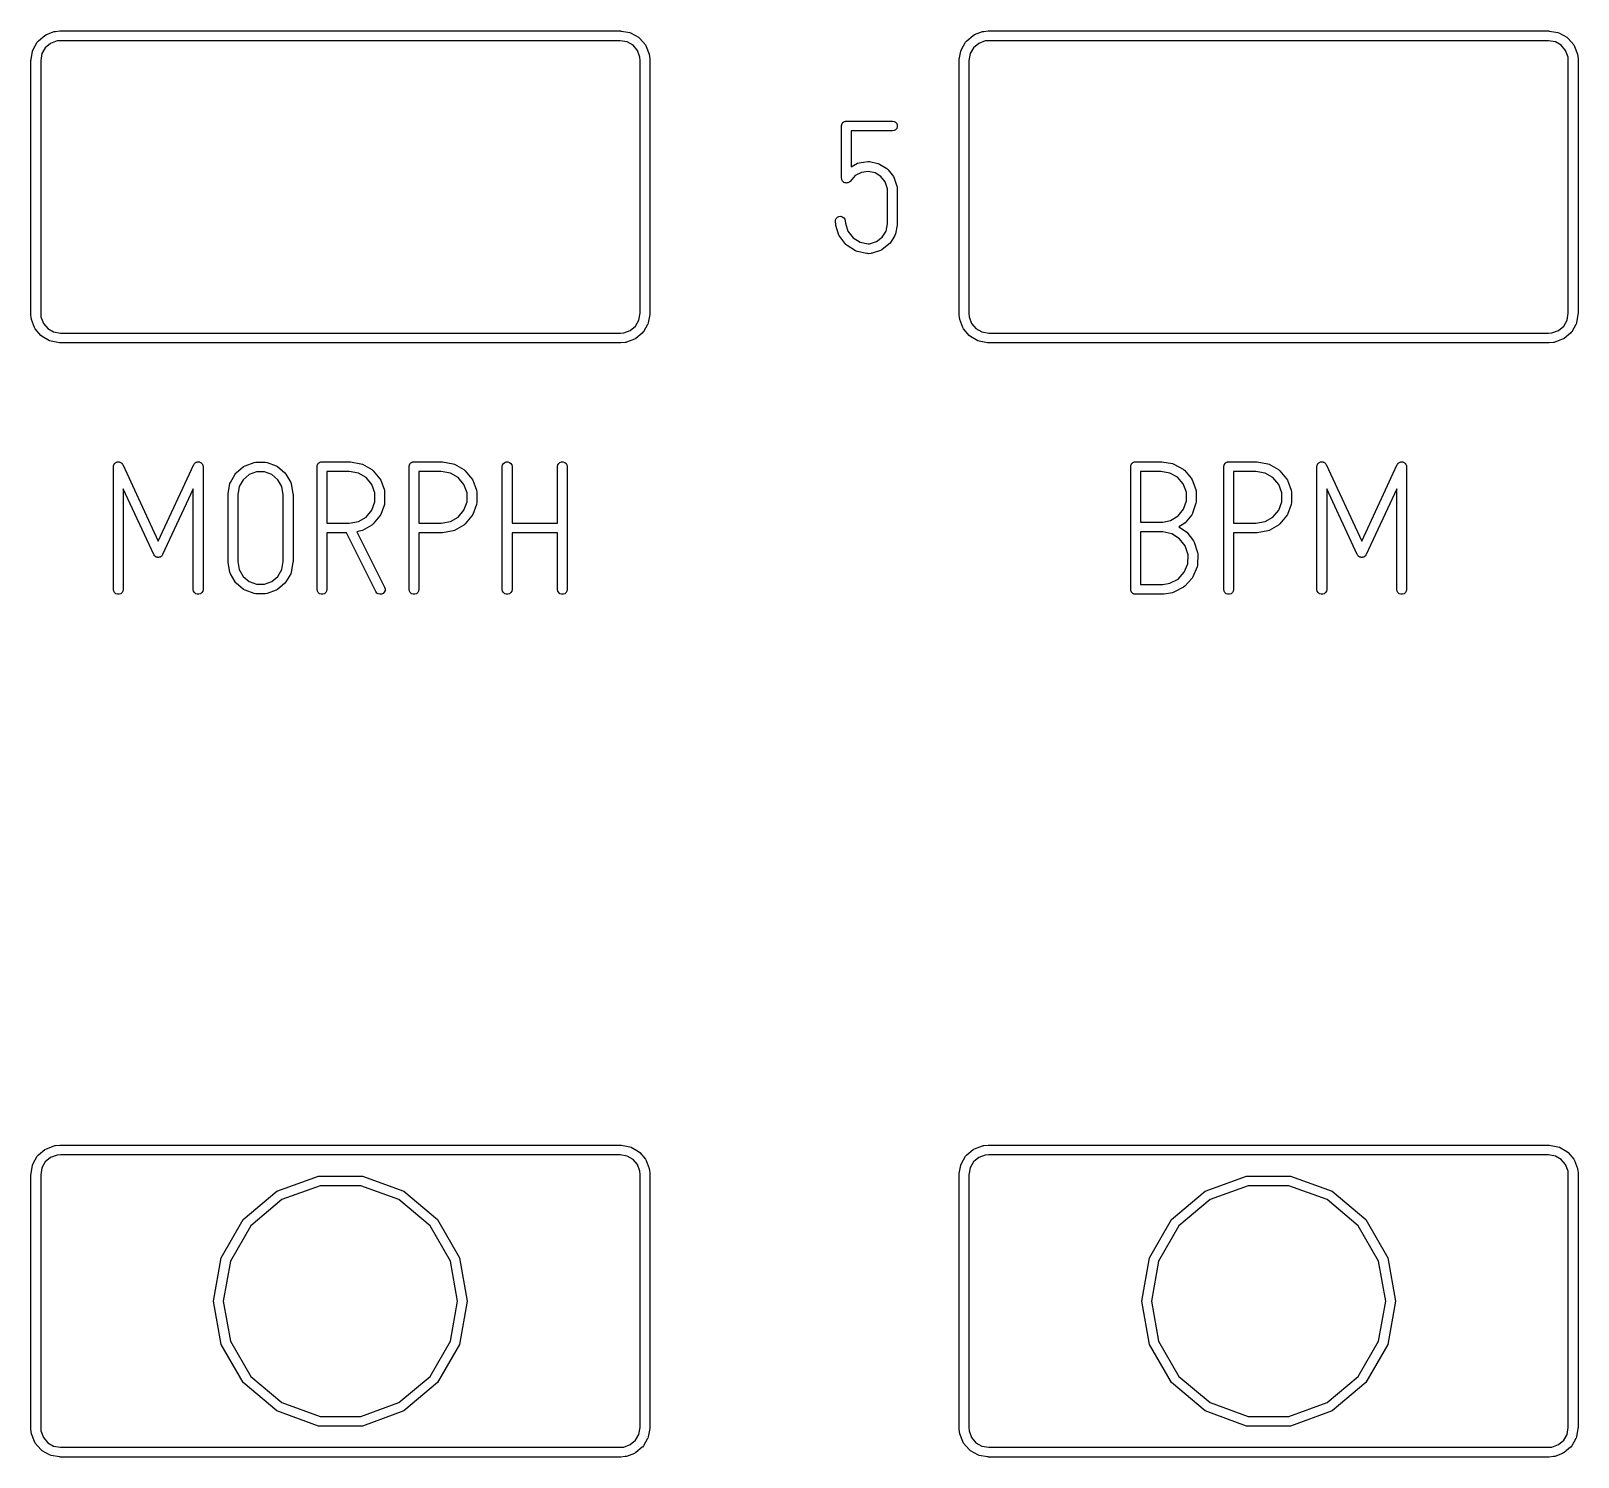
# Model space of a CAD drawing. Extents: x 10 to 493, y -203 to -71.
# Drawn here: x 353.06 to 384.81, y -167.03 to -137.77 of the extents above; entities that cross this region are included whole.
import ezdxf

# ---------------------------------------------------------------- set-up
doc = ezdxf.new("R2010")
doc.units = 0
doc.header["$MEASUREMENT"] = 0
doc.layers.add('BLACK', color=7, linetype='CONTINUOUS')

msp = doc.modelspace()

# ---------------------------------------------------------------- linework, layer by layer
at = {"layer": 'Black'}
for p, q in [((353.376, -137.843), (353.539, -137.784)), ((353.539, -137.784), (353.552, -137.781)), ((353.552, -137.781), (353.564, -137.778)), ((353.564, -137.778), (353.651, -137.77)), ((353.651, -137.77), (353.656, -137.771)), ((353.656, -137.771), (353.66, -137.77)), ((353.66, -137.77), (365.16, -137.77)), ((365.16, -137.77), (365.169, -137.772)), ((365.169, -137.772), (365.177, -137.772)), ((365.177, -137.772), (365.348, -137.802)), ((372.426, -137.843), (372.589, -137.784)), ((372.589, -137.784), (372.602, -137.781)), ((372.602, -137.781), (372.614, -137.778)), ((372.614, -137.778), (372.701, -137.77)), ((372.701, -137.77), (372.706, -137.771)), ((372.706, -137.771), (372.71, -137.77)), ((372.71, -137.77), (384.21, -137.77)), ((384.21, -137.77), (384.219, -137.772)), ((384.219, -137.772), (384.227, -137.772)), ((384.227, -137.772), (384.398, -137.802)), ((353.104, -138.149), (353.19, -137.999)), ((353.19, -137.999), (353.213, -137.972)), ((353.213, -137.972), (353.346, -137.86)), ((353.346, -137.86), (353.376, -137.843)), ((353.461, -138.025), (353.355, -138.114)), ((353.595, -137.976), (353.461, -138.025)), ((353.664, -137.97), (353.595, -137.976)), ((365.151, -137.97), (353.664, -137.97)), ((365.296, -137.996), (365.151, -137.97)), ((365.416, -138.065), (365.296, -137.996)), ((365.348, -137.802), (365.381, -137.814)), ((365.381, -137.814), (365.531, -137.9)), ((365.505, -138.171), (365.416, -138.065)), ((365.531, -137.9), (365.558, -137.923)), ((365.558, -137.923), (365.67, -138.056)), ((365.67, -138.056), (365.687, -138.086)), ((365.687, -138.086), (365.746, -138.249)), ((372.154, -138.149), (372.24, -137.999)), ((372.24, -137.999), (372.263, -137.972)), ((372.263, -137.972), (372.396, -137.86)), ((372.396, -137.86), (372.426, -137.843)), ((372.511, -138.025), (372.405, -138.114)), ((372.645, -137.976), (372.511, -138.025)), ((372.714, -137.97), (372.645, -137.976)), ((384.201, -137.97), (372.714, -137.97)), ((384.346, -137.996), (384.201, -137.97)), ((384.466, -138.065), (384.346, -137.996)), ((384.398, -137.802), (384.431, -137.814)), ((384.431, -137.814), (384.581, -137.9)), ((384.555, -138.171), (384.466, -138.065)), ((384.581, -137.9), (384.608, -137.923)), ((384.608, -137.923), (384.72, -138.056)), ((384.72, -138.056), (384.737, -138.086)), ((384.737, -138.086), (384.796, -138.249)), ((353.06, -138.37), (353.062, -138.361)), ((353.06, -143.57), (353.06, -138.37)), ((353.062, -138.353), (353.092, -138.182)), ((353.062, -138.361), (353.062, -138.353)), ((353.092, -138.182), (353.104, -138.149)), ((353.286, -138.234), (353.26, -138.379)), ((353.26, -138.379), (353.26, -143.566)), ((353.355, -138.114), (353.286, -138.234)), ((365.554, -138.305), (365.505, -138.171)), ((365.56, -138.374), (365.554, -138.305)), ((365.56, -143.561), (365.56, -138.374)), ((365.746, -138.249), (365.749, -138.262)), ((365.749, -138.262), (365.752, -138.274)), ((365.752, -138.274), (365.76, -138.361)), ((365.76, -138.361), (365.759, -138.366)), ((365.759, -138.366), (365.76, -138.37)), ((365.76, -138.37), (365.76, -143.57)), ((372.11, -138.37), (372.112, -138.361)), ((372.11, -143.57), (372.11, -138.37)), ((372.112, -138.353), (372.142, -138.182)), ((372.112, -138.361), (372.112, -138.353)), ((372.142, -138.182), (372.154, -138.149)), ((372.336, -138.234), (372.31, -138.379)), ((372.31, -138.379), (372.31, -143.566)), ((372.405, -138.114), (372.336, -138.234)), ((384.604, -138.305), (384.555, -138.171)), ((384.61, -138.374), (384.604, -138.305)), ((384.61, -143.561), (384.61, -138.374)), ((384.796, -138.249), (384.799, -138.262)), ((384.799, -138.262), (384.802, -138.274)), ((384.802, -138.274), (384.81, -138.361)), ((384.81, -138.361), (384.809, -138.366)), ((384.809, -138.366), (384.81, -138.37)), ((384.81, -138.37), (384.81, -143.57)), ((369.697, -139.703), (369.7, -139.694)), ((369.7, -139.694), (369.701, -139.686)), ((369.701, -139.686), (369.705, -139.678)), ((369.705, -139.678), (369.708, -139.67)), ((369.708, -139.67), (369.714, -139.663)), ((369.714, -139.663), (369.718, -139.656)), ((369.718, -139.656), (369.725, -139.65)), ((369.725, -139.65), (369.731, -139.643)), ((369.731, -139.643), (369.738, -139.639)), ((369.738, -139.639), (369.745, -139.633)), ((369.745, -139.633), (369.753, -139.63)), ((369.753, -139.63), (369.761, -139.626)), ((369.761, -139.626), (369.769, -139.625)), ((369.769, -139.625), (369.778, -139.622)), ((369.778, -139.622), (369.786, -139.622)), ((369.786, -139.622), (369.795, -139.62)), ((369.795, -139.62), (370.74, -139.62)), ((370.74, -139.62), (370.774, -139.626)), ((370.774, -139.626), (370.804, -139.643)), ((370.804, -139.643), (370.827, -139.67)), ((370.827, -139.67), (370.838, -139.703)), ((369.695, -139.72), (369.697, -139.711)), ((369.695, -140.791), (369.695, -139.72)), ((369.697, -139.711), (369.697, -139.703)), ((370.74, -139.82), (369.895, -139.82)), ((369.895, -139.82), (369.895, -140.555)), ((370.774, -139.814), (370.74, -139.82)), ((370.804, -139.797), (370.774, -139.814)), ((370.827, -139.77), (370.804, -139.797)), ((370.838, -139.737), (370.827, -139.77)), ((370.838, -139.703), (370.838, -139.737)), ((369.895, -140.555), (370.023, -140.486)), ((370.023, -140.486), (370.056, -140.476)), ((370.056, -140.476), (370.232, -140.45)), ((370.243, -140.651), (370.102, -140.671)), ((370.232, -140.45), (370.266, -140.451)), ((370.383, -140.68), (370.243, -140.651)), ((370.266, -140.451), (370.267, -140.451)), ((370.267, -140.451), (370.441, -140.488)), ((370.441, -140.488), (370.45, -140.491)), ((370.45, -140.491), (370.473, -140.501)), ((370.473, -140.501), (370.624, -140.595)), ((370.624, -140.595), (370.65, -140.618)), ((370.65, -140.618), (370.76, -140.758)), ((369.698, -140.806), (369.695, -140.791)), ((369.7, -140.822), (369.698, -140.806)), ((369.701, -140.824), (369.7, -140.822)), ((369.701, -140.825), (369.701, -140.824)), ((369.709, -140.839), (369.701, -140.825)), ((369.716, -140.853), (369.709, -140.839)), ((369.718, -140.854), (369.716, -140.853)), ((369.718, -140.855), (369.718, -140.854)), ((369.73, -140.865), (369.718, -140.855)), ((369.742, -140.876), (369.73, -140.865)), ((369.744, -140.877), (369.742, -140.876)), ((369.745, -140.878), (369.744, -140.877)), ((369.76, -140.883), (369.745, -140.878)), ((369.774, -140.889), (369.76, -140.883)), ((369.776, -140.889), (369.774, -140.889)), ((369.778, -140.889), (369.776, -140.889)), ((369.793, -140.889), (369.778, -140.889)), ((369.809, -140.89), (369.793, -140.889)), ((369.811, -140.889), (369.809, -140.89)), ((369.812, -140.889), (369.811, -140.889)), ((369.827, -140.884), (369.812, -140.889)), ((369.842, -140.879), (369.827, -140.884)), ((369.843, -140.878), (369.842, -140.879)), ((369.845, -140.878), (369.843, -140.878)), ((369.857, -140.867), (369.845, -140.878)), ((369.87, -140.858), (369.857, -140.867)), ((369.976, -140.738), (369.87, -140.858)), ((370.102, -140.671), (369.976, -140.738)), ((370.504, -140.755), (370.383, -140.68)), ((370.592, -140.867), (370.504, -140.755)), ((370.637, -141.006), (370.592, -140.867)), ((370.76, -140.758), (370.776, -140.788)), ((370.776, -140.788), (370.776, -140.788)), ((370.776, -140.788), (370.832, -140.957)), ((370.832, -140.957), (370.834, -140.971)), ((370.64, -141.108), (370.637, -141.006)), ((370.64, -141.725), (370.64, -141.108)), ((370.834, -140.971), (370.837, -140.986)), ((370.837, -140.986), (370.84, -141.103)), ((370.84, -141.103), (370.84, -141.105)), ((370.84, -141.105), (370.84, -141.106)), ((370.84, -141.106), (370.84, -141.736)), ((369.587, -141.616), (369.612, -141.591)), ((369.612, -141.591), (369.643, -141.576)), ((369.643, -141.576), (369.678, -141.573)), ((369.678, -141.573), (369.711, -141.582)), ((369.711, -141.582), (369.74, -141.602)), ((369.74, -141.602), (369.76, -141.631)), ((369.569, -141.682), (369.572, -141.647)), ((369.575, -141.743), (369.569, -141.682)), ((369.572, -141.647), (369.587, -141.616)), ((369.578, -141.754), (369.575, -141.743)), ((369.579, -141.765), (369.578, -141.754)), ((369.642, -141.959), (369.579, -141.765)), ((369.76, -141.631), (369.769, -141.664)), ((369.769, -141.664), (369.773, -141.714)), ((369.773, -141.714), (369.827, -141.881)), ((369.827, -141.881), (369.931, -142.014)), ((370.53, -142), (370.608, -141.876)), ((370.608, -141.876), (370.64, -141.725)), ((370.838, -141.757), (370.8, -141.935)), ((370.84, -141.736), (370.838, -141.746)), ((370.838, -141.746), (370.838, -141.757)), ((369.659, -141.99), (369.642, -141.959)), ((369.784, -142.151), (369.659, -141.99)), ((369.795, -142.16), (369.784, -142.151)), ((369.81, -142.174), (369.795, -142.16)), ((369.983, -142.282), (369.81, -142.174)), ((369.931, -142.014), (370.074, -142.103)), ((370.074, -142.103), (370.242, -142.139)), ((370.242, -142.139), (370.27, -142.137)), ((370.27, -142.137), (370.415, -142.09)), ((370.415, -142.09), (370.53, -142)), ((370.667, -142.146), (370.524, -142.258)), ((370.69, -142.121), (370.667, -142.146)), ((370.787, -141.967), (370.69, -142.121)), ((370.788, -141.964), (370.787, -141.967)), ((370.8, -141.935), (370.788, -141.964)), ((370.015, -142.295), (369.983, -142.282)), ((370.215, -142.338), (370.015, -142.295)), ((370.23, -142.338), (370.215, -142.338)), ((370.245, -142.34), (370.23, -142.338)), ((370.298, -142.335), (370.245, -142.34)), ((370.309, -142.332), (370.298, -142.335)), ((370.321, -142.33), (370.309, -142.332)), ((370.493, -142.274), (370.321, -142.33)), ((370.51, -142.266), (370.493, -142.274)), ((370.524, -142.258), (370.51, -142.266)), ((353.061, -143.574), (353.06, -143.57)), ((353.06, -143.579), (353.061, -143.574)), ((353.068, -143.666), (353.06, -143.579)), ((353.071, -143.678), (353.068, -143.666)), ((353.074, -143.691), (353.071, -143.678)), ((353.133, -143.854), (353.074, -143.691)), ((353.26, -143.566), (353.266, -143.635)), ((353.266, -143.635), (353.315, -143.769)), ((353.315, -143.769), (353.404, -143.875)), ((365.359, -143.915), (365.465, -143.826)), ((365.465, -143.826), (365.534, -143.706)), ((365.534, -143.706), (365.56, -143.561)), ((365.716, -143.791), (365.63, -143.941)), ((365.718, -143.786), (365.716, -143.791)), ((365.728, -143.758), (365.718, -143.786)), ((365.758, -143.587), (365.728, -143.758)), ((365.76, -143.57), (365.758, -143.579)), ((365.758, -143.579), (365.758, -143.587)), ((372.111, -143.574), (372.11, -143.57)), ((372.11, -143.579), (372.111, -143.574)), ((372.118, -143.666), (372.11, -143.579)), ((372.121, -143.678), (372.118, -143.666)), ((372.124, -143.691), (372.121, -143.678)), ((372.183, -143.854), (372.124, -143.691)), ((372.31, -143.566), (372.316, -143.635)), ((372.316, -143.635), (372.365, -143.769)), ((372.365, -143.769), (372.454, -143.875)), ((384.409, -143.915), (384.515, -143.826)), ((384.515, -143.826), (384.584, -143.706)), ((384.584, -143.706), (384.61, -143.561)), ((384.766, -143.791), (384.68, -143.941)), ((384.768, -143.786), (384.766, -143.791)), ((384.778, -143.758), (384.768, -143.786)), ((384.808, -143.587), (384.778, -143.758)), ((384.81, -143.57), (384.808, -143.579)), ((384.808, -143.579), (384.808, -143.587)), ((353.15, -143.884), (353.133, -143.854)), ((353.262, -144.017), (353.15, -143.884)), ((353.289, -144.04), (353.262, -144.017)), ((353.439, -144.126), (353.289, -144.04)), ((353.404, -143.875), (353.524, -143.944)), ((353.472, -144.138), (353.439, -144.126)), ((353.643, -144.168), (353.472, -144.138)), ((353.524, -143.944), (353.669, -143.97)), ((353.669, -143.97), (365.156, -143.97)), ((365.156, -143.97), (365.225, -143.964)), ((365.225, -143.964), (365.359, -143.915)), ((365.444, -144.097), (365.281, -144.156)), ((365.461, -144.087), (365.444, -144.097)), ((365.474, -144.08), (365.461, -144.087)), ((365.607, -143.968), (365.474, -144.08)), ((365.62, -143.953), (365.607, -143.968)), ((365.63, -143.941), (365.62, -143.953)), ((372.2, -143.884), (372.183, -143.854)), ((372.312, -144.017), (372.2, -143.884)), ((372.339, -144.04), (372.312, -144.017)), ((372.489, -144.126), (372.339, -144.04)), ((372.454, -143.875), (372.574, -143.944)), ((372.522, -144.138), (372.489, -144.126)), ((372.693, -144.168), (372.522, -144.138)), ((372.574, -143.944), (372.719, -143.97)), ((372.719, -143.97), (384.206, -143.97)), ((384.206, -143.97), (384.275, -143.964)), ((384.275, -143.964), (384.409, -143.915)), ((384.494, -144.097), (384.331, -144.156)), ((384.511, -144.087), (384.494, -144.097)), ((384.524, -144.08), (384.511, -144.087)), ((384.657, -143.968), (384.524, -144.08)), ((384.67, -143.953), (384.657, -143.968)), ((384.68, -143.941), (384.67, -143.953)), ((353.651, -144.168), (353.643, -144.168)), ((353.66, -144.17), (353.651, -144.168)), ((365.16, -144.17), (353.66, -144.17)), ((365.164, -144.169), (365.16, -144.17)), ((365.169, -144.17), (365.164, -144.169)), ((365.256, -144.162), (365.169, -144.17)), ((365.268, -144.159), (365.256, -144.162)), ((365.281, -144.156), (365.268, -144.159)), ((372.701, -144.168), (372.693, -144.168)), ((372.71, -144.17), (372.701, -144.168)), ((384.21, -144.17), (372.71, -144.17)), ((384.214, -144.169), (384.21, -144.17)), ((384.219, -144.17), (384.214, -144.169)), ((384.306, -144.162), (384.219, -144.17)), ((384.318, -144.159), (384.306, -144.162)), ((384.331, -144.156), (384.318, -144.159)), ((354.755, -146.696), (354.756, -146.683)), ((354.756, -146.683), (354.758, -146.679)), ((354.758, -146.679), (354.759, -146.675)), ((354.759, -146.675), (354.766, -146.663)), ((354.766, -146.663), (354.771, -146.652)), ((354.771, -146.652), (354.774, -146.648)), ((354.774, -146.648), (354.776, -146.645)), ((354.776, -146.645), (354.786, -146.636)), ((354.786, -146.636), (354.796, -146.627)), ((354.796, -146.627), (354.8, -146.625)), ((354.8, -146.625), (354.803, -146.622)), ((354.803, -146.622), (354.815, -146.618)), ((354.815, -146.618), (354.827, -146.612)), ((354.827, -146.612), (354.832, -146.612)), ((354.832, -146.612), (354.836, -146.611)), ((354.836, -146.611), (354.849, -146.611)), ((354.849, -146.611), (354.862, -146.609)), ((354.862, -146.609), (354.866, -146.611)), ((354.866, -146.611), (354.87, -146.611)), ((354.87, -146.611), (354.883, -146.615)), ((354.883, -146.615), (354.895, -146.618)), ((354.895, -146.618), (354.899, -146.621)), ((354.899, -146.621), (354.903, -146.622)), ((354.903, -146.622), (354.913, -146.631)), ((354.913, -146.631), (354.924, -146.638)), ((354.924, -146.638), (354.926, -146.642)), ((354.926, -146.642), (354.93, -146.645)), ((354.93, -146.645), (354.936, -146.656)), ((354.936, -146.656), (354.944, -146.667)), ((354.944, -146.667), (355.672, -148.236)), ((355.672, -148.236), (356.4, -146.667)), ((356.4, -146.667), (356.408, -146.656)), ((356.408, -146.656), (356.414, -146.645)), ((356.414, -146.645), (356.418, -146.642)), ((356.418, -146.642), (356.42, -146.638)), ((356.42, -146.638), (356.431, -146.631)), ((356.431, -146.631), (356.441, -146.622)), ((356.441, -146.622), (356.445, -146.621)), ((356.445, -146.621), (356.449, -146.618)), ((356.449, -146.618), (356.461, -146.615)), ((356.461, -146.615), (356.474, -146.611)), ((356.474, -146.611), (356.478, -146.611)), ((356.478, -146.611), (356.482, -146.609)), ((356.482, -146.609), (356.495, -146.611)), ((356.495, -146.611), (356.508, -146.611)), ((356.508, -146.611), (356.512, -146.612)), ((356.512, -146.612), (356.517, -146.612)), ((356.517, -146.612), (356.529, -146.618)), ((356.529, -146.618), (356.541, -146.622)), ((356.541, -146.622), (356.544, -146.625)), ((356.544, -146.625), (356.548, -146.627)), ((356.548, -146.627), (356.558, -146.636)), ((356.558, -146.636), (356.568, -146.645)), ((356.568, -146.645), (356.57, -146.648)), ((356.57, -146.648), (356.573, -146.652)), ((356.573, -146.652), (356.578, -146.663)), ((356.578, -146.663), (356.585, -146.675)), ((356.585, -146.675), (356.586, -146.679)), ((356.586, -146.679), (356.588, -146.683)), ((356.588, -146.683), (356.589, -146.696)), ((357.454, -146.691), (357.639, -146.624)), ((357.639, -146.624), (357.674, -146.618)), ((357.674, -146.618), (357.87, -146.618)), ((357.87, -146.618), (357.905, -146.624)), ((357.905, -146.624), (358.09, -146.691)), ((358.934, -146.692), (358.937, -146.683)), ((358.937, -146.683), (358.938, -146.675)), ((358.938, -146.675), (358.942, -146.667)), ((358.942, -146.667), (358.945, -146.659)), ((358.945, -146.659), (358.951, -146.652)), ((358.951, -146.652), (358.955, -146.645)), ((358.955, -146.645), (358.962, -146.639)), ((358.962, -146.639), (358.968, -146.632)), ((358.968, -146.632), (358.975, -146.628)), ((358.975, -146.628), (358.982, -146.622)), ((358.982, -146.622), (358.99, -146.619)), ((358.99, -146.619), (358.998, -146.615)), ((358.998, -146.615), (359.006, -146.614)), ((359.006, -146.614), (359.015, -146.611)), ((359.015, -146.611), (359.023, -146.611)), ((359.023, -146.611), (359.032, -146.609)), ((359.032, -146.609), (359.599, -146.609)), ((359.599, -146.609), (359.608, -146.611)), ((359.608, -146.611), (359.616, -146.611)), ((359.616, -146.611), (359.832, -146.649)), ((359.832, -146.649), (359.864, -146.66)), ((359.864, -146.66), (360.054, -146.77)), ((360.824, -146.692), (360.827, -146.683)), ((360.827, -146.683), (360.828, -146.675)), ((360.828, -146.675), (360.832, -146.667)), ((360.832, -146.667), (360.835, -146.659)), ((360.835, -146.659), (360.841, -146.652)), ((360.841, -146.652), (360.845, -146.645)), ((360.845, -146.645), (360.852, -146.639)), ((360.852, -146.639), (360.858, -146.632)), ((360.858, -146.632), (360.865, -146.628)), ((360.865, -146.628), (360.872, -146.622)), ((360.872, -146.622), (360.88, -146.619)), ((360.88, -146.619), (360.888, -146.615)), ((360.888, -146.615), (360.896, -146.614)), ((360.896, -146.614), (360.905, -146.611)), ((360.905, -146.611), (360.913, -146.611)), ((360.913, -146.611), (360.922, -146.609)), ((360.922, -146.609), (361.489, -146.609)), ((361.489, -146.609), (361.498, -146.611)), ((361.498, -146.611), (361.506, -146.611)), ((361.506, -146.611), (361.722, -146.649)), ((361.722, -146.649), (361.754, -146.66)), ((361.754, -146.66), (361.944, -146.77)), ((362.733, -146.709), (362.739, -146.675)), ((362.739, -146.675), (362.756, -146.645)), ((362.756, -146.645), (362.783, -146.622)), ((362.783, -146.622), (362.816, -146.611)), ((362.816, -146.611), (362.85, -146.611)), ((362.85, -146.611), (362.883, -146.622)), ((362.883, -146.622), (362.91, -146.645)), ((362.91, -146.645), (362.927, -146.675)), ((362.927, -146.675), (362.933, -146.709)), ((363.867, -146.709), (363.873, -146.675)), ((363.873, -146.675), (363.89, -146.645)), ((363.89, -146.645), (363.917, -146.622)), ((363.917, -146.622), (363.95, -146.611)), ((363.95, -146.611), (363.984, -146.611)), ((363.984, -146.611), (364.017, -146.622)), ((364.017, -146.622), (364.044, -146.645)), ((364.044, -146.645), (364.061, -146.675)), ((364.061, -146.675), (364.067, -146.709)), ((375.632, -146.692), (375.635, -146.683)), ((375.635, -146.683), (375.636, -146.675)), ((375.636, -146.675), (375.64, -146.667)), ((375.64, -146.667), (375.643, -146.659)), ((375.643, -146.659), (375.649, -146.652)), ((375.649, -146.652), (375.653, -146.645)), ((375.653, -146.645), (375.66, -146.639)), ((375.66, -146.639), (375.666, -146.632)), ((375.666, -146.632), (375.673, -146.628)), ((375.673, -146.628), (375.68, -146.622)), ((375.68, -146.622), (375.688, -146.619)), ((375.688, -146.619), (375.696, -146.615)), ((375.696, -146.615), (375.704, -146.614)), ((375.704, -146.614), (375.713, -146.611)), ((375.713, -146.611), (375.721, -146.611)), ((375.721, -146.611), (375.73, -146.609)), ((375.73, -146.609), (376.255, -146.609)), ((376.255, -146.609), (376.263, -146.61)), ((376.263, -146.61), (376.271, -146.61)), ((376.271, -146.61), (376.484, -146.645)), ((376.484, -146.645), (376.516, -146.657)), ((376.516, -146.657), (376.704, -146.762)), ((377.543, -146.692), (377.546, -146.683)), ((377.546, -146.683), (377.547, -146.675)), ((377.547, -146.675), (377.551, -146.667)), ((377.551, -146.667), (377.554, -146.659)), ((377.554, -146.659), (377.56, -146.652)), ((377.56, -146.652), (377.564, -146.645)), ((377.564, -146.645), (377.571, -146.639)), ((377.571, -146.639), (377.577, -146.632)), ((377.577, -146.632), (377.584, -146.628)), ((377.584, -146.628), (377.591, -146.622)), ((377.591, -146.622), (377.599, -146.619)), ((377.599, -146.619), (377.607, -146.615)), ((377.607, -146.615), (377.615, -146.614)), ((377.615, -146.614), (377.624, -146.611)), ((377.624, -146.611), (377.632, -146.611)), ((377.632, -146.611), (377.641, -146.609)), ((377.641, -146.609), (378.208, -146.609)), ((378.208, -146.609), (378.217, -146.611)), ((378.217, -146.611), (378.225, -146.611)), ((378.225, -146.611), (378.441, -146.649)), ((378.441, -146.649), (378.473, -146.66)), ((378.473, -146.66), (378.663, -146.77)), ((379.454, -146.696), (379.455, -146.683)), ((379.455, -146.683), (379.457, -146.679)), ((379.457, -146.679), (379.458, -146.675)), ((379.458, -146.675), (379.465, -146.663)), ((379.465, -146.663), (379.47, -146.652)), ((379.47, -146.652), (379.473, -146.648)), ((379.473, -146.648), (379.475, -146.645)), ((379.475, -146.645), (379.485, -146.636)), ((379.485, -146.636), (379.495, -146.627)), ((379.495, -146.627), (379.499, -146.625)), ((379.499, -146.625), (379.502, -146.622)), ((379.502, -146.622), (379.514, -146.618)), ((379.514, -146.618), (379.526, -146.612)), ((379.526, -146.612), (379.531, -146.612)), ((379.531, -146.612), (379.535, -146.611)), ((379.535, -146.611), (379.548, -146.611)), ((379.548, -146.611), (379.561, -146.609)), ((379.561, -146.609), (379.565, -146.611)), ((379.565, -146.611), (379.569, -146.611)), ((379.569, -146.611), (379.582, -146.615)), ((379.582, -146.615), (379.594, -146.618)), ((379.594, -146.618), (379.598, -146.621)), ((379.598, -146.621), (379.602, -146.622)), ((379.602, -146.622), (379.612, -146.631)), ((379.612, -146.631), (379.623, -146.638)), ((379.623, -146.638), (379.625, -146.642)), ((379.625, -146.642), (379.629, -146.645)), ((379.629, -146.645), (379.635, -146.656)), ((379.635, -146.656), (379.643, -146.667)), ((379.643, -146.667), (380.371, -148.236)), ((380.371, -148.236), (381.099, -146.667)), ((381.099, -146.667), (381.107, -146.656)), ((381.107, -146.656), (381.113, -146.645)), ((381.113, -146.645), (381.117, -146.642)), ((381.117, -146.642), (381.119, -146.638)), ((381.119, -146.638), (381.13, -146.631)), ((381.13, -146.631), (381.14, -146.622)), ((381.14, -146.622), (381.144, -146.621)), ((381.144, -146.621), (381.148, -146.618)), ((381.148, -146.618), (381.16, -146.615)), ((381.16, -146.615), (381.173, -146.611)), ((381.173, -146.611), (381.177, -146.611)), ((381.177, -146.611), (381.181, -146.609)), ((381.181, -146.609), (381.194, -146.611)), ((381.194, -146.611), (381.207, -146.611)), ((381.207, -146.611), (381.211, -146.612)), ((381.211, -146.612), (381.216, -146.612)), ((381.216, -146.612), (381.228, -146.618)), ((381.228, -146.618), (381.24, -146.622)), ((381.24, -146.622), (381.243, -146.625)), ((381.243, -146.625), (381.247, -146.627)), ((381.247, -146.627), (381.257, -146.636)), ((381.257, -146.636), (381.267, -146.645)), ((381.267, -146.645), (381.269, -146.648)), ((381.269, -146.648), (381.272, -146.652)), ((381.272, -146.652), (381.277, -146.663)), ((381.277, -146.663), (381.284, -146.675)), ((381.284, -146.675), (381.285, -146.679)), ((381.285, -146.679), (381.287, -146.683)), ((381.287, -146.683), (381.288, -146.696)), ((354.753, -146.709), (354.755, -146.696)), ((354.753, -149.229), (354.753, -146.709)), ((356.589, -146.696), (356.591, -146.709)), ((356.591, -146.709), (356.591, -149.229)), ((357.153, -147.032), (357.251, -146.862)), ((357.251, -146.862), (357.267, -146.842)), ((357.267, -146.842), (357.273, -146.835)), ((357.273, -146.835), (357.424, -146.708)), ((357.415, -146.977), (357.335, -147.117)), ((357.539, -146.873), (357.415, -146.977)), ((357.424, -146.708), (357.454, -146.691)), ((357.691, -146.818), (357.539, -146.873)), ((357.853, -146.818), (357.691, -146.818)), ((358.005, -146.873), (357.853, -146.818)), ((358.129, -146.977), (358.005, -146.873)), ((358.09, -146.691), (358.091, -146.692)), ((358.091, -146.692), (358.12, -146.708)), ((358.12, -146.708), (358.271, -146.835)), ((358.209, -147.117), (358.129, -146.977)), ((358.271, -146.835), (358.271, -146.835)), ((358.271, -146.835), (358.293, -146.862)), ((358.293, -146.862), (358.391, -147.032)), ((358.932, -146.709), (358.934, -146.7)), ((358.932, -149.229), (358.932, -146.709)), ((358.934, -146.7), (358.934, -146.692)), ((359.132, -146.809), (359.132, -147.869)), ((359.59, -146.809), (359.132, -146.809)), ((359.78, -146.842), (359.59, -146.809)), ((359.939, -146.934), (359.78, -146.842)), ((360.057, -147.075), (359.939, -146.934)), ((360.054, -146.77), (360.081, -146.792)), ((360.081, -146.792), (360.221, -146.96)), ((360.221, -146.96), (360.238, -146.988)), ((360.238, -146.988), (360.239, -146.99)), ((360.239, -146.99), (360.313, -147.195)), ((360.822, -146.709), (360.824, -146.7)), ((360.822, -149.229), (360.822, -146.709)), ((360.824, -146.7), (360.824, -146.692)), ((361.022, -146.809), (361.022, -147.869)), ((361.48, -146.809), (361.022, -146.809)), ((361.67, -146.842), (361.48, -146.809)), ((361.829, -146.934), (361.67, -146.842)), ((361.947, -147.075), (361.829, -146.934)), ((361.944, -146.77), (361.971, -146.792)), ((361.971, -146.792), (362.111, -146.96)), ((362.111, -146.96), (362.128, -146.988)), ((362.128, -146.988), (362.129, -146.99)), ((362.129, -146.99), (362.203, -147.195)), ((362.733, -149.229), (362.733, -146.709)), ((362.933, -146.709), (362.933, -147.869)), ((363.867, -147.869), (363.867, -146.709)), ((364.067, -146.709), (364.067, -149.229)), ((375.63, -146.709), (375.632, -146.7)), ((375.63, -149.229), (375.63, -146.709)), ((375.632, -146.7), (375.632, -146.692)), ((375.83, -146.809), (375.83, -147.848)), ((376.247, -146.809), (375.83, -146.809)), ((376.434, -146.84), (376.247, -146.809)), ((376.591, -146.928), (376.434, -146.84)), ((376.708, -147.064), (376.591, -146.928)), ((376.704, -146.762), (376.714, -146.77)), ((376.714, -146.77), (376.731, -146.784)), ((376.731, -146.784), (376.872, -146.947)), ((376.872, -146.947), (376.872, -146.947)), ((376.872, -146.947), (376.889, -146.977)), ((376.889, -146.977), (376.965, -147.178)), ((377.541, -146.709), (377.543, -146.7)), ((377.541, -149.229), (377.541, -146.709)), ((377.543, -146.7), (377.543, -146.692)), ((377.741, -146.809), (377.741, -147.869)), ((378.199, -146.809), (377.741, -146.809)), ((378.389, -146.842), (378.199, -146.809)), ((378.548, -146.934), (378.389, -146.842)), ((378.666, -147.075), (378.548, -146.934)), ((378.663, -146.77), (378.69, -146.792)), ((378.69, -146.792), (378.83, -146.96)), ((378.83, -146.96), (378.847, -146.988)), ((378.847, -146.988), (378.848, -146.99)), ((378.848, -146.99), (378.922, -147.195)), ((379.452, -146.709), (379.454, -146.696)), ((379.452, -149.229), (379.452, -146.709)), ((381.288, -146.696), (381.29, -146.709)), ((381.29, -146.709), (381.29, -149.229)), ((355.581, -148.515), (354.953, -147.162)), ((354.953, -147.162), (354.953, -149.229)), ((356.391, -147.162), (355.763, -148.515)), ((356.391, -149.229), (356.391, -147.162)), ((357.105, -147.276), (357.107, -147.267)), ((357.105, -148.662), (357.105, -147.276)), ((357.107, -147.259), (357.141, -147.065)), ((357.107, -147.267), (357.107, -147.259)), ((357.141, -147.065), (357.145, -147.054)), ((357.145, -147.054), (357.153, -147.032)), ((357.335, -147.117), (357.305, -147.285)), ((357.305, -147.285), (357.305, -148.653)), ((358.239, -147.285), (358.209, -147.117)), ((358.239, -148.653), (358.239, -147.285)), ((358.391, -147.032), (358.399, -147.054)), ((358.399, -147.054), (358.403, -147.065)), ((358.403, -147.065), (358.437, -147.259)), ((358.437, -147.259), (358.437, -147.267)), ((358.437, -147.267), (358.439, -147.276)), ((358.439, -147.276), (358.439, -148.662)), ((360.119, -147.247), (360.057, -147.075)), ((360.119, -147.431), (360.119, -147.247)), ((360.313, -147.195), (360.319, -147.23)), ((360.319, -147.23), (360.319, -147.448)), ((362.009, -147.247), (361.947, -147.075)), ((362.009, -147.431), (362.009, -147.247)), ((362.203, -147.195), (362.209, -147.23)), ((362.209, -147.23), (362.209, -147.448)), ((376.772, -147.233), (376.708, -147.064)), ((376.774, -147.413), (376.772, -147.233)), ((376.965, -147.178), (376.969, -147.195)), ((376.969, -147.195), (376.972, -147.213)), ((376.972, -147.213), (376.974, -147.428)), ((378.728, -147.247), (378.666, -147.075)), ((378.728, -147.431), (378.728, -147.247)), ((378.922, -147.195), (378.928, -147.23)), ((378.928, -147.23), (378.928, -147.448)), ((380.28, -148.515), (379.652, -147.162)), ((379.652, -147.162), (379.652, -149.229)), ((381.09, -147.162), (380.462, -148.515)), ((381.09, -149.229), (381.09, -147.162)), ((359.939, -147.744), (360.057, -147.603)), ((360.057, -147.603), (360.119, -147.431)), ((360.313, -147.483), (360.239, -147.688)), ((360.319, -147.448), (360.313, -147.483)), ((361.829, -147.744), (361.947, -147.603)), ((361.947, -147.603), (362.009, -147.431)), ((362.203, -147.483), (362.129, -147.688)), ((362.209, -147.448), (362.203, -147.483)), ((376.601, -147.722), (376.715, -147.583)), ((376.715, -147.583), (376.774, -147.413)), ((376.969, -147.462), (376.898, -147.665)), ((376.974, -147.428), (376.969, -147.462)), ((378.548, -147.744), (378.666, -147.603)), ((378.666, -147.603), (378.728, -147.431)), ((378.922, -147.483), (378.848, -147.688)), ((378.928, -147.448), (378.922, -147.483)), ((359.132, -147.869), (359.59, -147.869)), ((359.59, -147.869), (359.78, -147.836)), ((359.78, -147.836), (359.939, -147.744)), ((360.054, -147.908), (359.864, -148.018)), ((360.081, -147.886), (360.054, -147.908)), ((360.221, -147.718), (360.081, -147.886)), ((360.239, -147.688), (360.221, -147.718)), ((361.022, -147.869), (361.48, -147.869)), ((361.48, -147.869), (361.67, -147.836)), ((361.67, -147.836), (361.829, -147.744)), ((361.944, -147.908), (361.754, -148.018)), ((361.971, -147.886), (361.944, -147.908)), ((362.111, -147.718), (361.971, -147.886)), ((362.129, -147.688), (362.111, -147.718)), ((362.933, -147.869), (363.867, -147.869)), ((375.83, -147.848), (376.287, -147.848)), ((376.287, -147.848), (376.445, -147.814)), ((376.445, -147.814), (376.601, -147.722)), ((376.718, -147.885), (376.62, -147.943)), ((376.62, -147.943), (376.756, -148.03)), ((376.744, -147.862), (376.718, -147.885)), ((376.881, -147.696), (376.744, -147.862)), ((376.896, -147.668), (376.881, -147.696)), ((376.898, -147.665), (376.896, -147.668)), ((377.741, -147.869), (378.199, -147.869)), ((378.199, -147.869), (378.389, -147.836)), ((378.389, -147.836), (378.548, -147.744)), ((378.663, -147.908), (378.473, -148.018)), ((378.69, -147.886), (378.663, -147.908)), ((378.83, -147.718), (378.69, -147.886)), ((378.848, -147.688), (378.83, -147.718)), ((359.537, -148.069), (359.132, -148.069)), ((359.132, -148.069), (359.132, -149.229)), ((360.14, -149.274), (359.537, -148.069)), ((359.832, -148.029), (359.748, -148.044)), ((359.748, -148.044), (360.318, -149.184)), ((359.864, -148.018), (359.832, -148.029)), ((361.489, -148.069), (361.022, -148.069)), ((361.022, -148.069), (361.022, -149.229)), ((361.498, -148.067), (361.489, -148.069)), ((361.506, -148.067), (361.498, -148.067)), ((361.722, -148.029), (361.506, -148.067)), ((361.754, -148.018), (361.722, -148.029)), ((363.867, -148.069), (362.933, -148.069)), ((362.933, -148.069), (362.933, -149.229)), ((363.867, -149.229), (363.867, -148.069)), ((375.83, -148.048), (375.83, -149.129)), ((376.286, -148.048), (375.83, -148.048)), ((376.476, -148.089), (376.286, -148.048)), ((376.634, -148.189), (376.476, -148.089)), ((376.749, -148.337), (376.634, -148.189)), ((376.756, -148.03), (376.782, -148.053)), ((376.782, -148.053), (376.918, -148.229)), ((376.918, -148.229), (376.934, -148.26)), ((376.934, -148.26), (377.002, -148.472)), ((378.208, -148.069), (377.741, -148.069)), ((377.741, -148.069), (377.741, -149.229)), ((378.217, -148.067), (378.208, -148.069)), ((378.225, -148.067), (378.217, -148.067)), ((378.441, -148.029), (378.225, -148.067)), ((378.473, -148.018), (378.441, -148.029)), ((355.586, -148.522), (355.581, -148.515)), ((355.59, -148.53), (355.586, -148.522)), ((355.596, -148.537), (355.59, -148.53)), ((355.601, -148.544), (355.596, -148.537)), ((355.608, -148.549), (355.601, -148.544)), ((355.615, -148.555), (355.608, -148.549)), ((355.623, -148.559), (355.615, -148.555)), ((355.63, -148.564), (355.623, -148.559)), ((355.638, -148.566), (355.63, -148.564)), ((355.646, -148.57), (355.638, -148.566)), ((355.655, -148.57), (355.646, -148.57)), ((355.663, -148.573), (355.655, -148.57)), ((355.672, -148.572), (355.663, -148.573)), ((355.681, -148.573), (355.672, -148.572)), ((355.689, -148.57), (355.681, -148.573)), ((355.698, -148.57), (355.689, -148.57)), ((355.706, -148.566), (355.698, -148.57)), ((355.714, -148.564), (355.706, -148.566)), ((355.721, -148.559), (355.714, -148.564)), ((355.729, -148.555), (355.721, -148.559)), ((355.736, -148.549), (355.729, -148.555)), ((355.743, -148.544), (355.736, -148.549)), ((355.748, -148.537), (355.743, -148.544)), ((355.754, -148.53), (355.748, -148.537)), ((355.758, -148.522), (355.754, -148.53)), ((355.763, -148.515), (355.758, -148.522)), ((376.806, -148.516), (376.749, -148.337)), ((376.799, -148.703), (376.806, -148.516)), ((377.007, -148.506), (376.998, -148.729)), ((377.002, -148.472), (377.006, -148.498)), ((377.006, -148.498), (377.007, -148.506)), ((380.285, -148.522), (380.28, -148.515)), ((380.289, -148.53), (380.285, -148.522)), ((380.295, -148.537), (380.289, -148.53)), ((380.3, -148.544), (380.295, -148.537)), ((380.307, -148.549), (380.3, -148.544)), ((380.314, -148.555), (380.307, -148.549)), ((380.322, -148.559), (380.314, -148.555)), ((380.329, -148.564), (380.322, -148.559)), ((380.337, -148.566), (380.329, -148.564)), ((380.345, -148.57), (380.337, -148.566)), ((380.354, -148.57), (380.345, -148.57)), ((380.362, -148.573), (380.354, -148.57)), ((380.371, -148.572), (380.362, -148.573)), ((380.38, -148.573), (380.371, -148.572)), ((380.388, -148.57), (380.38, -148.573)), ((380.397, -148.57), (380.388, -148.57)), ((380.405, -148.566), (380.397, -148.57)), ((380.413, -148.564), (380.405, -148.566)), ((380.42, -148.559), (380.413, -148.564)), ((380.428, -148.555), (380.42, -148.559)), ((380.435, -148.549), (380.428, -148.555)), ((380.442, -148.544), (380.435, -148.549)), ((380.447, -148.537), (380.442, -148.544)), ((380.453, -148.53), (380.447, -148.537)), ((380.457, -148.522), (380.453, -148.53)), ((380.462, -148.515), (380.457, -148.522)), ((357.107, -148.671), (357.105, -148.662)), ((357.107, -148.679), (357.107, -148.671)), ((357.141, -148.873), (357.107, -148.679)), ((357.153, -148.906), (357.141, -148.873)), ((357.251, -149.076), (357.153, -148.906)), ((357.305, -148.653), (357.335, -148.821)), ((357.335, -148.821), (357.415, -148.961)), ((358.129, -148.961), (358.209, -148.821)), ((358.209, -148.821), (358.239, -148.653)), ((358.391, -148.906), (358.293, -149.076)), ((358.403, -148.873), (358.391, -148.906)), ((358.437, -148.679), (358.403, -148.873)), ((358.439, -148.662), (358.437, -148.671)), ((358.437, -148.671), (358.437, -148.679)), ((376.602, -149.015), (376.728, -148.876)), ((376.728, -148.876), (376.799, -148.703)), ((376.991, -148.763), (376.906, -148.969)), ((376.998, -148.729), (376.991, -148.763)), ((357.263, -149.091), (357.251, -149.076)), ((357.273, -149.103), (357.263, -149.091)), ((357.424, -149.23), (357.273, -149.103)), ((357.415, -148.961), (357.539, -149.065)), ((357.539, -149.065), (357.691, -149.12)), ((357.691, -149.12), (357.853, -149.12)), ((357.853, -149.12), (358.005, -149.065)), ((358.005, -149.065), (358.129, -148.961)), ((358.271, -149.103), (358.12, -149.23)), ((358.273, -149.101), (358.271, -149.103)), ((358.293, -149.076), (358.273, -149.101)), ((360.318, -149.184), (360.328, -149.218)), ((360.328, -149.218), (360.326, -149.252)), ((375.83, -149.129), (376.288, -149.129)), ((376.288, -149.129), (376.434, -149.103)), ((376.434, -149.103), (376.602, -149.015)), ((376.711, -149.184), (376.514, -149.288)), ((376.716, -149.18), (376.711, -149.184)), ((376.738, -149.163), (376.716, -149.18)), ((376.888, -148.998), (376.738, -149.163)), ((376.906, -148.969), (376.888, -148.998)), ((354.759, -149.263), (354.753, -149.229)), ((354.776, -149.293), (354.759, -149.263)), ((354.803, -149.316), (354.776, -149.293)), ((354.836, -149.327), (354.803, -149.316)), ((354.87, -149.327), (354.836, -149.327)), ((354.903, -149.316), (354.87, -149.327)), ((354.93, -149.293), (354.903, -149.316)), ((354.947, -149.263), (354.93, -149.293)), ((354.953, -149.229), (354.947, -149.263)), ((356.397, -149.263), (356.391, -149.229)), ((356.414, -149.293), (356.397, -149.263)), ((356.441, -149.316), (356.414, -149.293)), ((356.474, -149.327), (356.441, -149.316)), ((356.508, -149.327), (356.474, -149.327)), ((356.541, -149.316), (356.508, -149.327)), ((356.568, -149.293), (356.541, -149.316)), ((356.585, -149.263), (356.568, -149.293)), ((356.591, -149.229), (356.585, -149.263)), ((357.454, -149.247), (357.424, -149.23)), ((357.639, -149.314), (357.454, -149.247)), ((357.674, -149.32), (357.639, -149.314)), ((357.87, -149.32), (357.674, -149.32)), ((357.905, -149.314), (357.87, -149.32)), ((358.09, -149.247), (357.905, -149.314)), ((358.101, -149.241), (358.09, -149.247)), ((358.12, -149.23), (358.101, -149.241)), ((358.938, -149.263), (358.932, -149.229)), ((358.955, -149.293), (358.938, -149.263)), ((358.982, -149.316), (358.955, -149.293)), ((359.015, -149.327), (358.982, -149.316)), ((359.049, -149.327), (359.015, -149.327)), ((359.082, -149.316), (359.049, -149.327)), ((359.109, -149.293), (359.082, -149.316)), ((359.126, -149.263), (359.109, -149.293)), ((359.132, -149.229), (359.126, -149.263)), ((360.16, -149.302), (360.14, -149.274)), ((360.189, -149.321), (360.16, -149.302)), ((360.223, -149.329), (360.189, -149.321)), ((360.258, -149.325), (360.223, -149.329)), ((360.289, -149.309), (360.258, -149.325)), ((360.312, -149.284), (360.289, -149.309)), ((360.326, -149.252), (360.312, -149.284)), ((360.828, -149.263), (360.822, -149.229)), ((360.845, -149.293), (360.828, -149.263)), ((360.872, -149.316), (360.845, -149.293)), ((360.905, -149.327), (360.872, -149.316)), ((360.939, -149.327), (360.905, -149.327)), ((360.972, -149.316), (360.939, -149.327)), ((360.999, -149.293), (360.972, -149.316)), ((361.016, -149.263), (360.999, -149.293)), ((361.022, -149.229), (361.016, -149.263)), ((362.739, -149.263), (362.733, -149.229)), ((362.756, -149.293), (362.739, -149.263)), ((362.783, -149.316), (362.756, -149.293)), ((362.816, -149.327), (362.783, -149.316)), ((362.85, -149.327), (362.816, -149.327)), ((362.883, -149.316), (362.85, -149.327)), ((362.91, -149.293), (362.883, -149.316)), ((362.927, -149.263), (362.91, -149.293)), ((362.933, -149.229), (362.927, -149.263)), ((363.873, -149.263), (363.867, -149.229)), ((363.89, -149.293), (363.873, -149.263)), ((363.917, -149.316), (363.89, -149.293)), ((363.95, -149.327), (363.917, -149.316)), ((363.984, -149.327), (363.95, -149.327)), ((364.017, -149.316), (363.984, -149.327)), ((364.044, -149.293), (364.017, -149.316)), ((364.061, -149.263), (364.044, -149.293)), ((364.067, -149.229), (364.061, -149.263)), ((375.632, -149.238), (375.63, -149.229)), ((375.632, -149.246), (375.632, -149.238)), ((375.635, -149.255), (375.632, -149.246)), ((375.636, -149.263), (375.635, -149.255)), ((375.64, -149.271), (375.636, -149.263)), ((375.643, -149.279), (375.64, -149.271)), ((375.649, -149.286), (375.643, -149.279)), ((375.653, -149.293), (375.649, -149.286)), ((375.66, -149.299), (375.653, -149.293)), ((375.666, -149.306), (375.66, -149.299)), ((375.673, -149.31), (375.666, -149.306)), ((375.68, -149.316), (375.673, -149.31)), ((375.688, -149.319), (375.68, -149.316)), ((375.696, -149.323), (375.688, -149.319)), ((375.704, -149.324), (375.696, -149.323)), ((375.713, -149.327), (375.704, -149.324)), ((375.721, -149.327), (375.713, -149.327)), ((375.73, -149.329), (375.721, -149.327)), ((376.297, -149.329), (375.73, -149.329)), ((376.306, -149.327), (376.297, -149.329)), ((376.314, -149.327), (376.306, -149.327)), ((376.484, -149.298), (376.314, -149.327)), ((376.499, -149.292), (376.484, -149.298)), ((376.514, -149.288), (376.499, -149.292)), ((377.547, -149.263), (377.541, -149.229)), ((377.564, -149.293), (377.547, -149.263)), ((377.591, -149.316), (377.564, -149.293)), ((377.624, -149.327), (377.591, -149.316)), ((377.658, -149.327), (377.624, -149.327)), ((377.691, -149.316), (377.658, -149.327)), ((377.718, -149.293), (377.691, -149.316)), ((377.735, -149.263), (377.718, -149.293)), ((377.741, -149.229), (377.735, -149.263)), ((379.458, -149.263), (379.452, -149.229)), ((379.475, -149.293), (379.458, -149.263)), ((379.502, -149.316), (379.475, -149.293)), ((379.535, -149.327), (379.502, -149.316)), ((379.569, -149.327), (379.535, -149.327)), ((379.602, -149.316), (379.569, -149.327)), ((379.629, -149.293), (379.602, -149.316)), ((379.646, -149.263), (379.629, -149.293)), ((379.652, -149.229), (379.646, -149.263)), ((381.096, -149.263), (381.09, -149.229)), ((381.113, -149.293), (381.096, -149.263)), ((381.14, -149.316), (381.113, -149.293)), ((381.173, -149.327), (381.14, -149.316)), ((381.207, -149.327), (381.173, -149.327)), ((381.24, -149.316), (381.207, -149.327)), ((381.267, -149.293), (381.24, -149.316)), ((381.284, -149.263), (381.267, -149.293)), ((381.29, -149.229), (381.284, -149.263)), ((353.376, -160.703), (353.539, -160.644)), ((353.539, -160.644), (353.552, -160.641)), ((353.552, -160.641), (353.564, -160.638)), ((353.564, -160.638), (353.651, -160.63)), ((353.651, -160.63), (353.656, -160.631)), ((353.656, -160.631), (353.66, -160.63)), ((353.66, -160.63), (365.16, -160.63)), ((365.16, -160.63), (365.169, -160.632)), ((365.169, -160.632), (365.177, -160.632)), ((365.177, -160.632), (365.348, -160.662)), ((372.426, -160.703), (372.589, -160.644)), ((372.589, -160.644), (372.602, -160.641)), ((372.602, -160.641), (372.614, -160.638)), ((372.614, -160.638), (372.701, -160.63)), ((372.701, -160.63), (372.706, -160.631)), ((372.706, -160.631), (372.71, -160.63)), ((372.71, -160.63), (384.21, -160.63)), ((384.21, -160.63), (384.219, -160.632)), ((384.219, -160.632), (384.227, -160.632)), ((384.227, -160.632), (384.398, -160.662)), ((353.104, -161.009), (353.19, -160.859)), ((353.19, -160.859), (353.213, -160.832)), ((353.213, -160.832), (353.346, -160.72)), ((353.346, -160.72), (353.376, -160.703)), ((353.461, -160.885), (353.355, -160.974)), ((353.595, -160.836), (353.461, -160.885)), ((353.664, -160.83), (353.595, -160.836)), ((365.151, -160.83), (353.664, -160.83)), ((365.296, -160.856), (365.151, -160.83)), ((365.416, -160.925), (365.296, -160.856)), ((365.348, -160.662), (365.381, -160.674)), ((365.381, -160.674), (365.531, -160.76)), ((365.505, -161.031), (365.416, -160.925)), ((365.531, -160.76), (365.558, -160.783)), ((365.558, -160.783), (365.67, -160.916)), ((365.67, -160.916), (365.687, -160.946)), ((365.687, -160.946), (365.746, -161.109)), ((372.154, -161.009), (372.24, -160.859)), ((372.24, -160.859), (372.263, -160.832)), ((372.263, -160.832), (372.396, -160.72)), ((372.396, -160.72), (372.426, -160.703)), ((372.511, -160.885), (372.405, -160.974)), ((372.645, -160.836), (372.511, -160.885)), ((372.714, -160.83), (372.645, -160.836)), ((384.201, -160.83), (372.714, -160.83)), ((384.346, -160.856), (384.201, -160.83)), ((384.466, -160.925), (384.346, -160.856)), ((384.398, -160.662), (384.431, -160.674)), ((384.431, -160.674), (384.581, -160.76)), ((384.555, -161.031), (384.466, -160.925)), ((384.581, -160.76), (384.608, -160.783)), ((384.608, -160.783), (384.72, -160.916)), ((384.72, -160.916), (384.737, -160.946)), ((384.737, -160.946), (384.796, -161.109)), ((353.06, -161.23), (353.062, -161.221)), ((353.06, -166.43), (353.06, -161.23)), ((353.062, -161.213), (353.092, -161.042)), ((353.062, -161.221), (353.062, -161.213)), ((353.092, -161.042), (353.104, -161.009)), ((353.286, -161.094), (353.26, -161.239)), ((353.26, -161.239), (353.26, -166.426)), ((353.355, -160.974), (353.286, -161.094)), ((358.109, -161.576), (358.958, -161.267)), ((358.958, -161.267), (359.862, -161.267)), ((359.862, -161.267), (360.711, -161.576)), ((365.554, -161.165), (365.505, -161.031)), ((365.56, -161.234), (365.554, -161.165)), ((365.56, -166.421), (365.56, -161.234)), ((365.746, -161.109), (365.749, -161.122)), ((365.749, -161.122), (365.752, -161.134)), ((365.752, -161.134), (365.76, -161.221)), ((365.76, -161.221), (365.759, -161.226)), ((365.759, -161.226), (365.76, -161.23)), ((365.76, -161.23), (365.76, -166.43)), ((372.11, -161.23), (372.112, -161.221)), ((372.11, -166.43), (372.11, -161.23)), ((372.112, -161.213), (372.142, -161.042)), ((372.112, -161.221), (372.112, -161.213)), ((372.142, -161.042), (372.154, -161.009)), ((372.336, -161.094), (372.31, -161.239)), ((372.31, -161.239), (372.31, -166.426)), ((372.405, -160.974), (372.336, -161.094)), ((377.159, -161.576), (378.008, -161.267)), ((378.008, -161.267), (378.912, -161.267)), ((378.912, -161.267), (379.761, -161.576)), ((384.604, -161.165), (384.555, -161.031)), ((384.61, -161.234), (384.604, -161.165)), ((384.61, -166.421), (384.61, -161.234)), ((384.796, -161.109), (384.799, -161.122)), ((384.799, -161.122), (384.802, -161.134)), ((384.802, -161.134), (384.81, -161.221)), ((384.81, -161.221), (384.809, -161.226)), ((384.809, -161.226), (384.81, -161.23)), ((384.81, -161.23), (384.81, -166.43)), ((357.416, -162.157), (358.109, -161.576)), ((358.993, -161.464), (358.209, -161.749)), ((359.827, -161.464), (358.993, -161.464)), ((360.611, -161.749), (359.827, -161.464)), ((360.711, -161.576), (361.404, -162.157)), ((376.466, -162.157), (377.159, -161.576)), ((378.043, -161.464), (377.259, -161.749)), ((378.877, -161.464), (378.043, -161.464)), ((379.661, -161.749), (378.877, -161.464)), ((379.761, -161.576), (380.454, -162.157)), ((358.209, -161.749), (357.57, -162.286)), ((361.25, -162.286), (360.611, -161.749)), ((377.259, -161.749), (376.62, -162.286)), ((380.3, -162.286), (379.661, -161.749)), ((356.965, -162.94), (357.416, -162.157)), ((361.404, -162.157), (361.855, -162.94)), ((376.015, -162.94), (376.466, -162.157)), ((380.454, -162.157), (380.905, -162.94)), ((357.57, -162.286), (357.152, -163.008)), ((361.668, -163.008), (361.25, -162.286)), ((376.62, -162.286), (376.202, -163.008)), ((380.718, -163.008), (380.3, -162.286)), ((356.808, -163.83), (356.965, -162.94)), ((357.152, -163.008), (357.008, -163.83)), ((361.812, -163.83), (361.668, -163.008)), ((361.855, -162.94), (362.012, -163.83)), ((375.858, -163.83), (376.015, -162.94)), ((376.202, -163.008), (376.058, -163.83)), ((380.862, -163.83), (380.718, -163.008)), ((380.905, -162.94), (381.062, -163.83)), ((356.965, -164.72), (356.808, -163.83)), ((357.008, -163.83), (357.152, -164.652)), ((361.668, -164.652), (361.812, -163.83)), ((362.012, -163.83), (361.855, -164.72)), ((376.015, -164.72), (375.858, -163.83)), ((376.058, -163.83), (376.202, -164.652)), ((380.718, -164.652), (380.862, -163.83)), ((381.062, -163.83), (380.905, -164.72)), ((357.416, -165.503), (356.965, -164.72)), ((357.152, -164.652), (357.57, -165.374)), ((361.25, -165.374), (361.668, -164.652)), ((361.855, -164.72), (361.404, -165.503)), ((376.466, -165.503), (376.015, -164.72)), ((376.202, -164.652), (376.62, -165.374)), ((380.3, -165.374), (380.718, -164.652)), ((380.905, -164.72), (380.454, -165.503)), ((357.57, -165.374), (358.209, -165.911)), ((360.611, -165.911), (361.25, -165.374)), ((376.62, -165.374), (377.259, -165.911)), ((379.661, -165.911), (380.3, -165.374)), ((358.109, -166.084), (357.416, -165.503)), ((361.404, -165.503), (360.711, -166.084)), ((377.159, -166.084), (376.466, -165.503)), ((380.454, -165.503), (379.761, -166.084)), ((358.209, -165.911), (358.993, -166.196)), ((359.827, -166.196), (360.611, -165.911)), ((377.259, -165.911), (378.043, -166.196)), ((378.877, -166.196), (379.661, -165.911)), ((358.958, -166.393), (358.109, -166.084)), ((358.993, -166.196), (359.827, -166.196)), ((360.711, -166.084), (359.862, -166.393)), ((378.008, -166.393), (377.159, -166.084)), ((378.043, -166.196), (378.877, -166.196)), ((379.761, -166.084), (378.912, -166.393)), ((353.061, -166.434), (353.06, -166.43)), ((353.06, -166.439), (353.061, -166.434)), ((353.068, -166.526), (353.06, -166.439)), ((353.071, -166.538), (353.068, -166.526)), ((353.074, -166.551), (353.071, -166.538)), ((353.133, -166.714), (353.074, -166.551)), ((353.26, -166.426), (353.266, -166.495)), ((353.266, -166.495), (353.315, -166.629)), ((353.315, -166.629), (353.404, -166.735)), ((359.862, -166.393), (358.958, -166.393)), ((365.359, -166.775), (365.465, -166.686)), ((365.465, -166.686), (365.534, -166.566)), ((365.534, -166.566), (365.56, -166.421)), ((365.716, -166.651), (365.63, -166.801)), ((365.719, -166.643), (365.716, -166.651)), ((365.728, -166.618), (365.719, -166.643)), ((365.758, -166.447), (365.728, -166.618)), ((365.76, -166.43), (365.758, -166.439)), ((365.758, -166.439), (365.758, -166.447)), ((372.111, -166.434), (372.11, -166.43)), ((372.11, -166.439), (372.111, -166.434)), ((372.118, -166.526), (372.11, -166.439)), ((372.121, -166.538), (372.118, -166.526)), ((372.124, -166.551), (372.121, -166.538)), ((372.183, -166.714), (372.124, -166.551)), ((372.31, -166.426), (372.316, -166.495)), ((372.316, -166.495), (372.365, -166.629)), ((372.365, -166.629), (372.454, -166.735)), ((378.912, -166.393), (378.008, -166.393)), ((384.409, -166.775), (384.515, -166.686)), ((384.515, -166.686), (384.584, -166.566)), ((384.584, -166.566), (384.61, -166.421)), ((384.766, -166.651), (384.68, -166.801)), ((384.769, -166.643), (384.766, -166.651)), ((384.778, -166.618), (384.769, -166.643)), ((384.808, -166.447), (384.778, -166.618)), ((384.81, -166.43), (384.808, -166.439)), ((384.808, -166.439), (384.808, -166.447)), ((353.15, -166.744), (353.133, -166.714)), ((353.262, -166.877), (353.15, -166.744)), ((353.289, -166.9), (353.262, -166.877)), ((353.439, -166.986), (353.289, -166.9)), ((353.404, -166.735), (353.524, -166.804)), ((353.472, -166.998), (353.439, -166.986)), ((353.643, -167.028), (353.472, -166.998)), ((353.524, -166.804), (353.669, -166.83)), ((353.669, -166.83), (365.156, -166.83)), ((365.156, -166.83), (365.225, -166.824)), ((365.225, -166.824), (365.359, -166.775)), ((365.444, -166.957), (365.281, -167.016)), ((365.462, -166.946), (365.444, -166.957)), ((365.474, -166.94), (365.462, -166.946)), ((365.607, -166.828), (365.474, -166.94)), ((365.609, -166.825), (365.607, -166.828)), ((365.63, -166.801), (365.609, -166.825)), ((372.2, -166.744), (372.183, -166.714)), ((372.312, -166.877), (372.2, -166.744)), ((372.339, -166.9), (372.312, -166.877)), ((372.489, -166.986), (372.339, -166.9)), ((372.454, -166.735), (372.574, -166.804)), ((372.522, -166.998), (372.489, -166.986)), ((372.693, -167.028), (372.522, -166.998)), ((372.574, -166.804), (372.719, -166.83)), ((372.719, -166.83), (384.206, -166.83)), ((384.206, -166.83), (384.275, -166.824)), ((384.275, -166.824), (384.409, -166.775)), ((384.494, -166.957), (384.331, -167.016)), ((384.512, -166.946), (384.494, -166.957)), ((384.524, -166.94), (384.512, -166.946)), ((384.657, -166.828), (384.524, -166.94)), ((384.659, -166.825), (384.657, -166.828)), ((384.68, -166.801), (384.659, -166.825)), ((353.651, -167.028), (353.643, -167.028)), ((353.66, -167.03), (353.651, -167.028)), ((365.16, -167.03), (353.66, -167.03)), ((365.164, -167.029), (365.16, -167.03)), ((365.169, -167.03), (365.164, -167.029)), ((365.256, -167.022), (365.169, -167.03)), ((365.268, -167.019), (365.256, -167.022)), ((365.281, -167.016), (365.268, -167.019)), ((372.701, -167.028), (372.693, -167.028)), ((372.71, -167.03), (372.701, -167.028)), ((384.21, -167.03), (372.71, -167.03)), ((384.214, -167.029), (384.21, -167.03)), ((384.219, -167.03), (384.214, -167.029)), ((384.306, -167.022), (384.219, -167.03)), ((384.318, -167.019), (384.306, -167.022)), ((384.331, -167.016), (384.318, -167.019))]:
    msp.add_line(p, q, dxfattribs=at)

doc.saveas('drawing.dxf')
